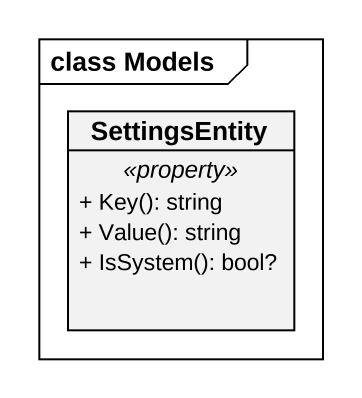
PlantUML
@startuml
mainframe class Models
hide circle
hide empty members
skinparam classAttributeIconSize 0
class SettingsEntity {
  .. <<property>> ..
  + Key(): string
  + Value(): string
  + IsSystem(): bool?
}
@enduml
